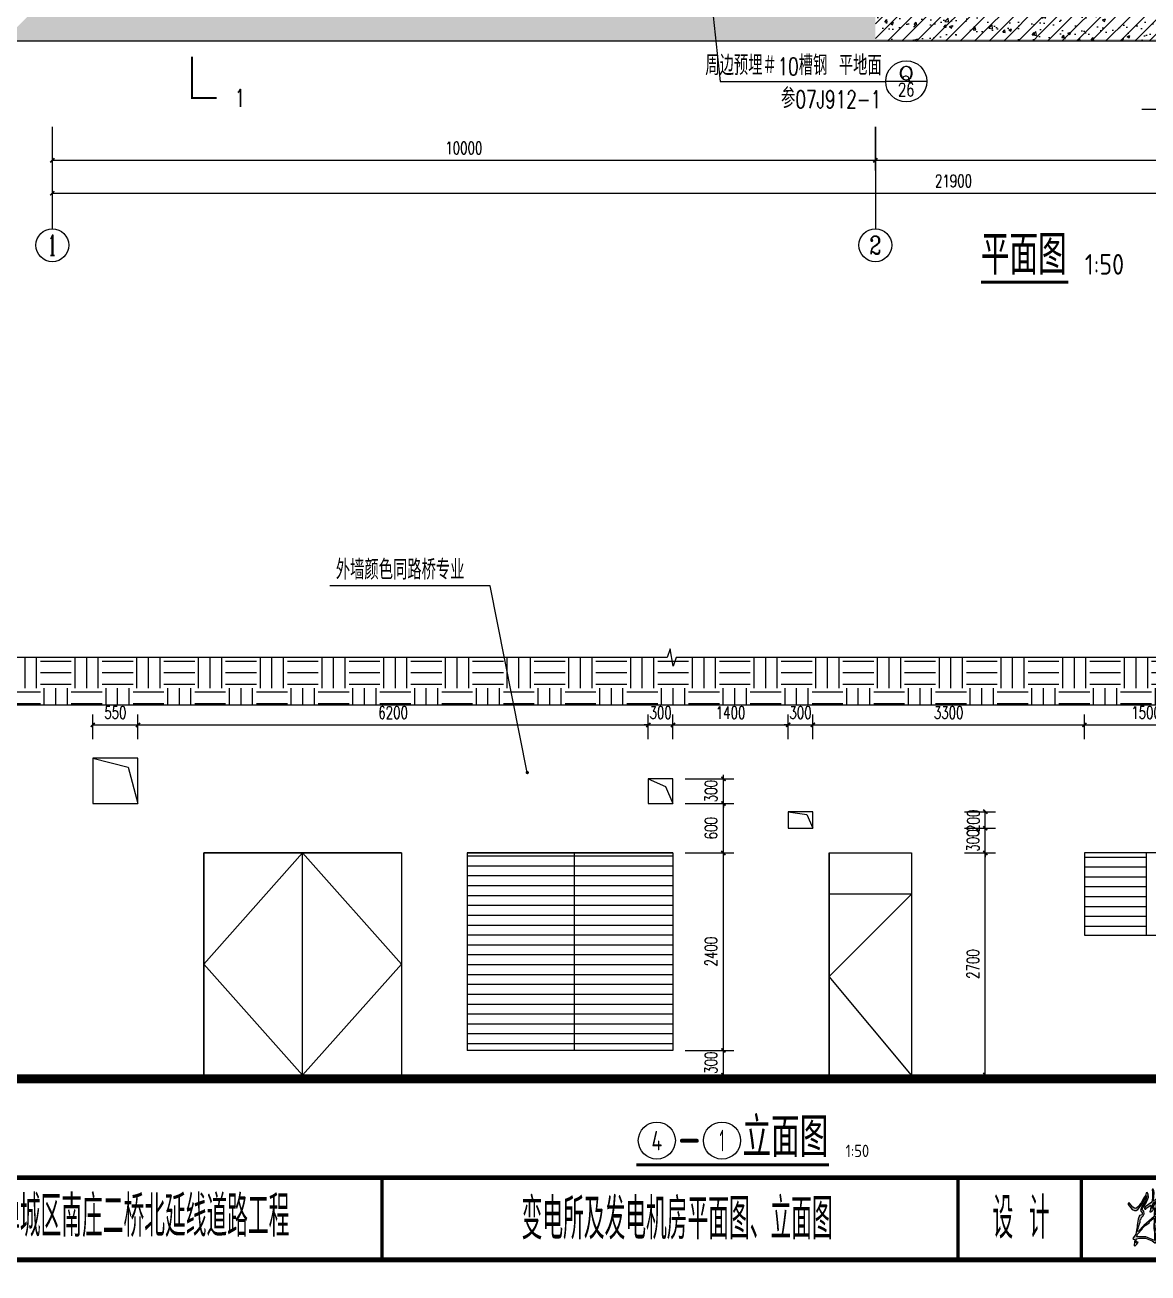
# Model space of a CAD drawing. Header units: millimetres. Extents: x -29538 to 115583, y -232866 to 15404.
# Drawn here: x 85696 to 99341, y -93585 to -78420 of the extents above; entities that cross this region are included whole.
import ezdxf
from ezdxf.enums import TextEntityAlignment as Align

# ---------------------------------------------------------------- set-up
doc = ezdxf.new("R2010")
doc.units = ezdxf.units.MM
doc.header["$LTSCALE"] = 10
doc.header["$MEASUREMENT"] = 0
for name, color, linetype in [('AXIS', 3, 'Continuous'), ('AXIS_TEXT', 7, 'Continuous'), ('DIM_IDEN', 3, 'Continuous'), ('DIM_LEAD', 3, 'Continuous'), ('DIM_SYMB', 3, 'Continuous'), ('HIDE_B', 7, 'Continuous'), ('PUB_DIM', 3, 'Continuous'), ('PUB_HATCH', 8, 'Continuous'), ('PUB_TEXT', 7, 'Continuous'), ('PUB_WALL', 9, 'Continuous'), ('QQ', 8, 'Continuous'), ('WALL', 9, 'Continuous'), ('WINDOW', 4, 'Continuous'), ('图框', 7, 'Continuous'), ('标注', 4, 'Continuous'), ('ＦＨＤＩ', 4, 'Continuous')]:
    doc.layers.add(name, color=color, linetype=linetype)
doc.styles.add('_TCH_AXIS', font='COMPLEX', dxfattribs={"bigfont": 'GBCBIG'})
doc.styles.add('_TCH_DIM', font='SIMPLEX', dxfattribs={"bigfont": 'GBCBIG'})
doc.styles.add('_TCH_LABEL', font='COMPLEX', dxfattribs={"bigfont": 'GBCBIG'})
doc.styles.add('COMPLEX', font='COMPLEX')
doc.styles.add('DIM_FONT', font='SIMPLEX', dxfattribs={"width": 0.7, "bigfont": 'GBCBIG'})
doc.styles.get("Standard").update_dxf_attribs({"font": 'gbenor.shx', "width": 0.75, "bigfont": 'gbcbig.shx'})
doc.dimstyles.new('DIMN50', dxfattribs={"dimscale": 0.5, "dimtxt": 300, "dimasz": 100, "dimexe": 250, "dimexo": 300, "dimgap": 150, "dimtad": 1, "dimdec": 0, "dimzin": 0, "dimdsep": 46, "dimtxsty": 'DIM_FONT', "dimblk": 'ARCHTICK', "dimcen": 0.09, "dimclrt": 7, "dimazin": 2, "dimtfac": 1, "dimtdec": 0, "dimtix": 1, "dimtmove": 2, "dimatfit": 3, "dimldrblk": 'ARCHTICK', "dimfxl": 0, "dimtolj": 1, "dimtzin": 0, "dimarcsym": 0})
doc.dimstyles.get("Standard").update_dxf_attribs({"dimscale": 100, "dimtxt": 3, "dimasz": 2, "dimexe": 1, "dimexo": 1, "dimgap": 0.5, "dimtad": 1, "dimdec": 1, "dimlfac": 0.1, "dimdsep": 46, "dimtxsty": 'Standard', "dimcen": 0.5, "dimadec": 0, "dimazin": 0, "dimtfac": 1, "dimtdec": 1, "dimtofl": 0, "dimtmove": 2, "dimatfit": 3, "dimfxl": 0, "dimtolj": 1, "dimtzin": 0, "dimarcsym": 0})
pattern_1 = [(45, (-45736.04, -55239.7), (-88.38835, 88.38835), []), (50, (-45736.04, -55239.7), (358.6301, -31.37607), [37.5, -412.5]), (355, (-45736.04, -55239.7), (-69.3757, 376.0961), [30, -330]), (100.4514, (-45706.16, -55242.3), (289.2547, 344.7198), [31.8701, -350.57106]), (46.1842, (-45736.04, -55139.7), (533.6205, -82.7595), [56.25, -618.75]), (96.6356, (-45691.6, -55146.6), (467.3314, 487.059), [47.8051, -525.8565]), (351.1842, (-45736.04, -55139.7), (467.331, 487.0593), [45, -495]), (21, (-45686.04, -55164.7), (298.4535, -201.30945), [37.5, -412.5]), (326, (-45686.04, -55164.7), (121.6577, 362.575), [30, -330]), (71.4514, (-45661.17, -55181.48), (420.1113, 161.26525), [31.8701, -350.57106]), (37.5, (-45736.04, -55239.7), (6.07993, 166.44693), [0, -326, 0, -335, 0, -331.25]), (7.5, (-45736.04, -55239.7), (131.53477, 197.20586), [0, -191, 0, -318.5, 0, -126.25]), (327.5, (-45847.54, -55239.7), (266.91122, -11.27744), [0, -125, 0, -390, 0, -517.5]), (317.5, (-45897.54, -55239.7), (291.5931, 50.0525), [0, -162.5, 0, -259, 0, -367.5])]

# ---------------------------------------------------------------- blocks, each defined once
blk = doc.blocks.new('chf')
at = {"linetype": 'Continuous'}
h = blk.add_hatch(color=4, dxfattribs=at)
h.paths.add_polyline_path([(283, 254), (289, 260), (293, 268), (292, 278), (288, 281), (286, 285), (288, 291), (301, 310), (310, 331), (309, 343), (305, 349), (301, 347), (298, 338), (292, 329), (282, 309), (279, 307), (272, 296), (261, 288), (256, 289), (250, 293), (236, 309), (233, 308), (232, 303), (248, 284), (256, 280), (263, 280), (269, 284), (286, 306), (304, 336), (298, 317), (284, 296), (279, 281), (286, 272), (286, 267), (284, 264), (276, 261), (271, 247), (267, 225), (267, 216), (265, 212), (261, 191), (250, 174), (252, 171), (258, 170), (255, 150), (255, 147), (258, 145), (265, 152), (270, 160), (266, 162), (264, 158), (262, 159), (264, 173), (276, 176), (298, 175), (323, 165), (334, 158), (336, 158), (340, 163), (337, 173), (337, 188), (335, 198), (336, 210), (334, 231), (336, 238), (336, 255), (341, 263), (351, 270), (356, 276), (363, 279), (377, 292), (384, 296), (387, 300), (396, 304), (396, 292), (383, 280), (383, 273), (379, 273), (377, 270), (378, 248), (373, 241), (373, 237), (377, 236), (391, 248), (390, 233), (371, 199), (346, 172), (346, 167), (355, 169), (361, 175), (364, 181), (385, 203), (406, 220), (420, 235), (423, 236), (449, 260), (452, 265), (450, 266), (411, 233), (394, 221), (403, 238), (401, 244), (396, 242), (398, 254), (401, 258), (403, 258), (414, 268), (416, 267), (419, 270), (419, 273), (422, 278), (421, 283), (423, 286), (424, 302), (421, 310), (419, 310), (402, 296), (401, 304), (403, 310), (410, 319), (419, 322), (425, 330), (435, 336), (439, 336), (454, 347), (465, 358), (464, 363), (463, 364), (458, 362), (436, 342), (403, 317), (403, 333), (398, 339), (394, 336), (396, 325), (396, 312), (380, 299), (376, 294), (373, 294), (359, 281), (337, 264), (340, 301), (338, 308), (335, 309), (323, 288), (326, 305), (331, 311), (353, 325), (359, 332), (356, 334), (334, 320), (332, 317), (327, 316), (329, 320), (331, 348), (330, 357), (327, 361), (325, 361), (323, 358), (325, 350), (325, 328), (322, 312), (297, 295), (294, 291), (294, 288), (296, 286), (299, 286), (301, 289), (319, 301), (317, 281), (315, 278), (315, 276), (318, 275), (326, 281), (329, 286), (329, 290), (332, 291), (331, 258), (292, 224), (270, 201), (268, 202), (269, 209), (273, 217), (272, 220), (278, 236), (278, 245), (282, 249)])
h.paths.add_polyline_path([(297, 223), (304, 227), (313, 235), (313, 237), (318, 243), (329, 251), (331, 250), (330, 213), (332, 197), (332, 167), (299, 181), (265, 181), (268, 190), (286, 210), (287, 213)], flags=16)
h.paths.add_polyline_path([(382, 251), (383, 264), (386, 268), (389, 269), (393, 269), (393, 261)], flags=16)
h.paths.add_polyline_path([(390, 277), (394, 281), (395, 281), (395, 279), (392, 276)], flags=16)
h.paths.add_polyline_path([(402, 280), (402, 287), (416, 298), (417, 298), (418, 296), (416, 278), (408, 269), (406, 269), (409, 275), (409, 280), (407, 282)], flags=16)
h.paths.add_polyline_path([(508, 291), (506, 291), (501, 285), (503, 282), (513, 285), (512, 279), (506, 270), (506, 266), (510, 264), (505, 209), (505, 193), (503, 188), (503, 180), (501, 176), (502, 171), (500, 166), (499, 129), (497, 121), (499, 112), (497, 93), (498, 83), (495, 80), (493, 63), (494, 51), (499, 43), (501, 44), (501, 98), (503, 132), (503, 159), (505, 180), (509, 199), (510, 223), (516, 262), (525, 265), (530, 264), (534, 270), (537, 283), (537, 305), (530, 322), (551, 324), (559, 328), (556, 332), (524, 332), (533, 354), (544, 372), (546, 379), (544, 385), (542, 386), (530, 373), (511, 345), (510, 347), (513, 352), (513, 356), (515, 358), (516, 363), (512, 369), (509, 366), (508, 356), (499, 332), (486, 306), (490, 304), (495, 309), (503, 325), (506, 321), (510, 321), (498, 297), (494, 292), (493, 294), (490, 292), (487, 283), (477, 269), (479, 267), (483, 271), (477, 258), (478, 255), (481, 257), (504, 302), (507, 305), (515, 321), (517, 321), (515, 297)])
h.paths.add_polyline_path([(520, 290), (526, 295), (527, 296), (527, 293), (519, 286)], flags=16)
h.paths.add_polyline_path([(523, 301), (526, 313), (527, 314), (530, 307), (526, 302)], flags=16)
h.paths.add_polyline_path([(530, 289), (532, 289), (531, 275), (528, 272), (517, 272), (521, 279), (526, 283)], flags=16)
h.paths.add_polyline_path([(507, 328), (507, 332), (517, 345), (524, 359), (535, 371), (536, 372), (524, 343), (518, 333), (514, 330)], flags=16)
h.paths.add_polyline_path([(467, 317), (469, 325), (468, 343), (466, 344), (464, 342), (464, 323), (459, 310), (456, 299), (456, 296), (458, 294), (464, 300), (471, 315), (475, 320), (472, 302), (465, 282), (463, 269), (457, 256), (457, 251), (451, 240), (451, 236), (448, 233), (442, 217), (438, 211), (439, 207), (446, 212), (454, 228), (478, 264), (477, 268), (458, 243), (459, 250), (465, 263), (470, 282), (474, 290), (474, 295), (476, 298), (481, 321), (479, 331), (476, 334), (474, 334), (469, 319)])
h.paths.add_polyline_path([(499, 304), (498, 305), (496, 303), (497, 301)], flags=17)
h.paths.add_polyline_path([(457, 269), (455, 270), (452, 266), (454, 265)], flags=17)
at = {"color": 4, "linetype": 'Continuous', "elevation": 15644317}
for points in [[(544, 385), (542, 386), (530, 373), (511, 345), (510, 347), (513, 352), (513, 356), (515, 358), (516, 363), (512, 369), (509, 366), (508, 356), (499, 332), (486, 306), (490, 304), (495, 309), (503, 325), (506, 321), (510, 321), (498, 297), (494, 292), (493, 294), (490, 292), (487, 283), (477, 269), (479, 267), (483, 271), (477, 258), (478, 255), (481, 257), (504, 302), (507, 305), (515, 321), (517, 321), (515, 297), (508, 291), (506, 291), (501, 285), (503, 282), (513, 285), (512, 279), (506, 270), (506, 266), (510, 264), (505, 209), (505, 193), (503, 188), (503, 180), (501, 176), (502, 171), (500, 166), (499, 129), (497, 121), (499, 112), (497, 93), (498, 83), (495, 80), (493, 63), (494, 51), (499, 43), (501, 44), (501, 98), (503, 132), (503, 159), (505, 180), (509, 199), (510, 223), (516, 262), (525, 265), (530, 264), (534, 270), (537, 283), (537, 305), (530, 322), (551, 324), (559, 328), (556, 332), (524, 332), (533, 354), (544, 372), (546, 379), (544, 385)], [(464, 363), (463, 364), (458, 362), (436, 342), (403, 317), (403, 333), (398, 339), (394, 336), (396, 325), (396, 312), (380, 299), (376, 294), (373, 294), (359, 281), (337, 264), (340, 301), (338, 308), (335, 309), (323, 288), (326, 305), (331, 311), (353, 325), (359, 332), (356, 334), (334, 320), (332, 317), (327, 316), (329, 320), (331, 348), (330, 357), (327, 361), (325, 361), (323, 358), (325, 350), (325, 328), (322, 312), (297, 295), (294, 291), (294, 288), (296, 286), (299, 286), (301, 289), (319, 301), (317, 281), (315, 278), (315, 276), (318, 275), (326, 281), (329, 286), (329, 290), (332, 291), (331, 258), (292, 224), (270, 201), (268, 202), (269, 209), (273, 217), (272, 220), (278, 236), (278, 245), (282, 249), (283, 254), (289, 260), (293, 268), (292, 278), (288, 281), (286, 285), (288, 291), (301, 310), (310, 331), (309, 343), (305, 349), (301, 347), (298, 338), (292, 329), (282, 309), (279, 307), (272, 296), (261, 288), (256, 289), (250, 293), (236, 309), (233, 308), (232, 303), (248, 284), (256, 280), (263, 280), (269, 284), (286, 306), (304, 336), (298, 317), (284, 296), (279, 281), (286, 272), (286, 267), (284, 264), (276, 261), (271, 247), (267, 225), (267, 216), (265, 212), (261, 191), (250, 174), (252, 171), (258, 170), (255, 150), (255, 147), (258, 145), (265, 152), (270, 160), (266, 162), (264, 158), (262, 159), (264, 173), (276, 176), (298, 175), (323, 165), (334, 158), (336, 158), (340, 163), (337, 173), (337, 188), (335, 198), (336, 210), (334, 231), (336, 238), (336, 255), (341, 263), (351, 270), (356, 276), (363, 279), (377, 292), (384, 296), (387, 300), (396, 304), (396, 292), (383, 280), (383, 273), (379, 273), (377, 270), (378, 248), (373, 241), (373, 237), (377, 236), (391, 248), (390, 233), (371, 199), (346, 172), (346, 167), (355, 169), (361, 175), (364, 181), (385, 203), (406, 220), (420, 235), (423, 236), (449, 260), (452, 265), (450, 266), (411, 233), (394, 221), (403, 238), (401, 244), (396, 242), (398, 254), (401, 258), (403, 258), (414, 268), (416, 267), (419, 270), (419, 273), (422, 278), (421, 283), (423, 286), (424, 302), (421, 310), (419, 310), (402, 296), (401, 304), (403, 310), (410, 319), (419, 322), (425, 330), (435, 336), (439, 336), (454, 347), (465, 358), (464, 363)], [(468, 343), (466, 344), (464, 342), (464, 323), (459, 310), (456, 299), (456, 296), (458, 294), (464, 300), (471, 315), (475, 320), (472, 302), (465, 282), (463, 269), (457, 256), (457, 251), (451, 240), (451, 236), (448, 233), (442, 217), (438, 211), (439, 207), (446, 212), (454, 228), (478, 264), (477, 268), (458, 243), (459, 250), (465, 263), (470, 282), (474, 290), (474, 295), (476, 298), (481, 321), (479, 331), (476, 334), (474, 334), (469, 319), (467, 317), (469, 325), (468, 343)], [(535, 371), (536, 372), (524, 343), (518, 333), (514, 330), (507, 328), (507, 332), (517, 345), (524, 359), (535, 371)], [(416, 298), (417, 298), (418, 296), (416, 278), (408, 269), (406, 269), (409, 275), (409, 280), (407, 282), (402, 280), (402, 287), (416, 298)], [(499, 304), (498, 305), (496, 303), (497, 301), (499, 304)], [(530, 289), (532, 289), (531, 275), (528, 272), (517, 272), (521, 279), (526, 283), (530, 289)], [(526, 295), (527, 296), (527, 293), (519, 286), (520, 290), (526, 295)], [(526, 313), (527, 314), (530, 307), (526, 302), (523, 301), (526, 313)], [(329, 251), (331, 250), (330, 213), (332, 197), (332, 167), (299, 181), (265, 181), (268, 190), (286, 210), (287, 213), (297, 223), (304, 227), (313, 235), (313, 237), (318, 243), (329, 251)], [(389, 269), (393, 269), (393, 261), (382, 251), (383, 264), (386, 268), (389, 269)], [(394, 281), (395, 281), (395, 279), (392, 276), (390, 277), (394, 281)], [(457, 269), (455, 270), (452, 266), (454, 265), (457, 269)]]:
    blk.add_lwpolyline(points, dxfattribs=at)
blk = doc.blocks.new('*D596')
at = {"layer": 'Defpoints', "color": 0, "linetype": 'ByBlock'}
for p in [(-9952697.28, 2544027.01), (-9952744.26, 2543782.4), (-9952734.17, 2543773.67), (-9952729.44, 2543774.39), (-9952737.98, 2543707.31)]:
    blk.add_point(p, dxfattribs=at)
at = {"layer": '标注', "linetype": 'ByBlock', "lineweight": -2}
blk.add_arc((-9952729.44, 2543774.39), 4.78, 175.765, 238.601, dxfattribs=at)
at = {"layer": '标注', "linetype": 'ByBlock'}
for points in [[(-9952734.53, 2543774.84), (-9952733.89, 2543774.65), (-9952733.65, 2543776.67)], [(-9952731.82, 2543770.63), (-9952732.04, 2543770), (-9952730.04, 2543769.65)]]:
    blk.add_solid(points, dxfattribs=at)
at = {"layer": '标注', "linetype": 'ByBlock', "insert": (-9952732, 2543773.08), "char_height": 3, "attachment_point": 5, "rotation": 297.183}
blk.add_mtext('\\A1;111.1°', dxfattribs=at)
blk = doc.blocks.new('_ArchTick')
at = {"color": 0, "linetype": 'ByBlock', "const_width": 0.4}
blk.add_lwpolyline([(-0.5, -0.5), (0.5, 0.5)], dxfattribs=at)
blk = doc.blocks.new('*D715')
at = {"layer": 'Defpoints', "color": 0}
for p in [(100068, -86925), (98568, -87246), (100068, -87246)]:
    blk.add_point(p, dxfattribs=at)
at = {"layer": 'PUB_DIM', "color": 0, "lineweight": -2}
for p, q in [((98568, -87096), (98568, -86800)), ((100068, -87096), (100068, -86800)), ((98568, -86925), (100068, -86925))]:
    blk.add_line(p, q, dxfattribs=at)
at = {"layer": 'PUB_DIM', "color": 0, "lineweight": -2, "xscale": 50, "yscale": 50, "zscale": 50, "rotation": 180}
blk.add_blockref('_ArchTick', (98568, -86925), dxfattribs=at)
at = {"layer": 'PUB_DIM', "color": 0, "lineweight": -2, "xscale": 50, "yscale": 50, "zscale": 50}
blk.add_blockref('_ArchTick', (100068, -86925), dxfattribs=at)
at = {"layer": 'PUB_DIM', "color": 7, "insert": (99318, -86775), "char_height": 150, "attachment_point": 5, "style": 'DIM_FONT'}
blk.add_mtext('\\A1;1500', dxfattribs=at)
blk = doc.blocks.new('*D716')
at = {"layer": 'Defpoints', "color": 0}
for p in [(98568, -86925), (95269, -87246), (98568, -87246)]:
    blk.add_point(p, dxfattribs=at)
at = {"layer": 'PUB_DIM', "color": 0, "lineweight": -2}
for p, q in [((95269, -87096), (95269, -86800)), ((98568, -87096), (98568, -86800)), ((95269, -86925), (98568, -86925))]:
    blk.add_line(p, q, dxfattribs=at)
at = {"layer": 'PUB_DIM', "color": 0, "lineweight": -2, "xscale": 50, "yscale": 50, "zscale": 50, "rotation": 180}
blk.add_blockref('_ArchTick', (95269, -86925), dxfattribs=at)
at = {"layer": 'PUB_DIM', "color": 0, "lineweight": -2, "xscale": 50, "yscale": 50, "zscale": 50}
blk.add_blockref('_ArchTick', (98568, -86925), dxfattribs=at)
at = {"layer": 'PUB_DIM', "color": 7, "insert": (96919, -86775), "char_height": 150, "attachment_point": 5, "style": 'DIM_FONT'}
blk.add_mtext('\\A1;3300', dxfattribs=at)
blk = doc.blocks.new('*D717')
at = {"layer": 'Defpoints', "color": 0}
for p in [(95269, -86925), (94969, -87246), (95269, -87246)]:
    blk.add_point(p, dxfattribs=at)
at = {"layer": 'PUB_DIM', "color": 0, "lineweight": -2}
for p, q in [((94969, -87096), (94969, -86800)), ((95269, -87096), (95269, -86800)), ((94969, -86925), (94919, -86925)), ((94969, -86925), (95269, -86925)), ((95269, -86925), (95319, -86925))]:
    blk.add_line(p, q, dxfattribs=at)
at = {"layer": 'PUB_DIM', "color": 0, "lineweight": -2, "xscale": 50, "yscale": 50, "zscale": 50}
blk.add_blockref('_ArchTick', (94969, -86925), dxfattribs=at)
at = {"layer": 'PUB_DIM', "color": 0, "lineweight": -2, "xscale": 50, "yscale": 50, "zscale": 50, "rotation": 180}
blk.add_blockref('_ArchTick', (95269, -86925), dxfattribs=at)
at = {"layer": 'PUB_DIM', "color": 7, "insert": (95119, -86775), "char_height": 150, "attachment_point": 5, "style": 'DIM_FONT'}
blk.add_mtext('\\A1;300', dxfattribs=at)
blk = doc.blocks.new('*D718')
at = {"layer": 'Defpoints', "color": 0}
for p in [(94969, -86925), (93569, -87246), (94969, -87246)]:
    blk.add_point(p, dxfattribs=at)
at = {"layer": 'PUB_DIM', "color": 0, "lineweight": -2}
for p, q in [((93569, -87096), (93569, -86800)), ((94969, -87096), (94969, -86800)), ((93569, -86925), (94969, -86925))]:
    blk.add_line(p, q, dxfattribs=at)
at = {"layer": 'PUB_DIM', "color": 0, "lineweight": -2, "xscale": 50, "yscale": 50, "zscale": 50, "rotation": 180}
blk.add_blockref('_ArchTick', (93569, -86925), dxfattribs=at)
at = {"layer": 'PUB_DIM', "color": 0, "lineweight": -2, "xscale": 50, "yscale": 50, "zscale": 50}
blk.add_blockref('_ArchTick', (94969, -86925), dxfattribs=at)
at = {"layer": 'PUB_DIM', "color": 7, "insert": (94269, -86775), "char_height": 150, "attachment_point": 5, "style": 'DIM_FONT'}
blk.add_mtext('\\A1;1400', dxfattribs=at)
blk = doc.blocks.new('*D719')
at = {"layer": 'Defpoints', "color": 0}
for p in [(93569, -86925), (93269, -87246), (93569, -87246)]:
    blk.add_point(p, dxfattribs=at)
at = {"layer": 'PUB_DIM', "color": 0, "lineweight": -2}
for p, q in [((93269, -87096), (93269, -86800)), ((93569, -87096), (93569, -86800)), ((93269, -86925), (93219, -86925)), ((93269, -86925), (93569, -86925)), ((93569, -86925), (93619, -86925))]:
    blk.add_line(p, q, dxfattribs=at)
at = {"layer": 'PUB_DIM', "color": 0, "lineweight": -2, "xscale": 50, "yscale": 50, "zscale": 50}
blk.add_blockref('_ArchTick', (93269, -86925), dxfattribs=at)
at = {"layer": 'PUB_DIM', "color": 0, "lineweight": -2, "xscale": 50, "yscale": 50, "zscale": 50, "rotation": 180}
blk.add_blockref('_ArchTick', (93569, -86925), dxfattribs=at)
at = {"layer": 'PUB_DIM', "color": 7, "insert": (93419, -86775), "char_height": 150, "attachment_point": 5, "style": 'DIM_FONT'}
blk.add_mtext('\\A1;300', dxfattribs=at)
blk = doc.blocks.new('*D720')
at = {"layer": 'Defpoints', "color": 0}
for p in [(93269, -86925), (87069, -87246), (93269, -87246)]:
    blk.add_point(p, dxfattribs=at)
at = {"layer": 'PUB_DIM', "color": 0, "lineweight": -2}
for p, q in [((87069, -87096), (87069, -86800)), ((93269, -87096), (93269, -86800)), ((87069, -86925), (93269, -86925))]:
    blk.add_line(p, q, dxfattribs=at)
at = {"layer": 'PUB_DIM', "color": 0, "lineweight": -2, "xscale": 50, "yscale": 50, "zscale": 50, "rotation": 180}
blk.add_blockref('_ArchTick', (87069, -86925), dxfattribs=at)
at = {"layer": 'PUB_DIM', "color": 0, "lineweight": -2, "xscale": 50, "yscale": 50, "zscale": 50}
blk.add_blockref('_ArchTick', (93269, -86925), dxfattribs=at)
at = {"layer": 'PUB_DIM', "color": 7, "insert": (90169, -86775), "char_height": 150, "attachment_point": 5, "style": 'DIM_FONT'}
blk.add_mtext('\\A1;6200', dxfattribs=at)
blk = doc.blocks.new('*D721')
at = {"layer": 'Defpoints', "color": 0}
for p in [(87069, -86925), (86519, -87246), (87069, -87246)]:
    blk.add_point(p, dxfattribs=at)
at = {"layer": 'PUB_DIM', "color": 0, "lineweight": -2}
for p, q in [((86519, -87096), (86519, -86800)), ((87069, -87096), (87069, -86800)), ((86519, -86925), (87069, -86925))]:
    blk.add_line(p, q, dxfattribs=at)
at = {"layer": 'PUB_DIM', "color": 0, "lineweight": -2, "xscale": 50, "yscale": 50, "zscale": 50, "rotation": 180}
blk.add_blockref('_ArchTick', (86519, -86925), dxfattribs=at)
at = {"layer": 'PUB_DIM', "color": 0, "lineweight": -2, "xscale": 50, "yscale": 50, "zscale": 50}
blk.add_blockref('_ArchTick', (87069, -86925), dxfattribs=at)
at = {"layer": 'PUB_DIM', "color": 7, "insert": (86794, -86775), "char_height": 150, "attachment_point": 5, "style": 'DIM_FONT'}
blk.add_mtext('\\A1;550', dxfattribs=at)
blk = doc.blocks.new('*D762')
at = {"layer": 'Defpoints', "color": 0}
for p in [(96960, -87980), (97364, -87980), (96960, -88180)]:
    blk.add_point(p, dxfattribs=at)
at = {"layer": 'PUB_DIM', "color": 0, "lineweight": -2}
for p, q in [((97110, -87980), (97489, -87980)), ((97364, -88180), (97364, -87980)), ((97110, -88180), (97489, -88180))]:
    blk.add_line(p, q, dxfattribs=at)
at = {"layer": 'PUB_DIM', "color": 0, "lineweight": -2, "xscale": 50, "yscale": 50, "zscale": 50}
for p, rotation in [((97364, -87980), 90), ((97364, -88180), 270)]:
    blk.add_blockref('_ArchTick', p, dxfattribs=dict(at, rotation=rotation))
at = {"layer": 'PUB_DIM', "color": 7, "insert": (97220, -88090), "char_height": 150, "attachment_point": 5, "rotation": 90, "style": 'DIM_FONT'}
blk.add_mtext('\\A1;200', dxfattribs=at)
blk = doc.blocks.new('*D763')
at = {"layer": 'Defpoints', "color": 0}
for p in [(96960, -88180), (97364, -88180), (96960, -88481)]:
    blk.add_point(p, dxfattribs=at)
at = {"layer": 'PUB_DIM', "color": 0, "lineweight": -2}
for p, q in [((97110, -88180), (97489, -88180)), ((97364, -88180), (97364, -88130)), ((97364, -88481), (97364, -88180)), ((97110, -88481), (97489, -88481)), ((97364, -88481), (97364, -88531))]:
    blk.add_line(p, q, dxfattribs=at)
at = {"layer": 'PUB_DIM', "color": 0, "lineweight": -2, "xscale": 50, "yscale": 50, "zscale": 50}
for p, rotation in [((97364, -88180), 270), ((97364, -88481), 90)]:
    blk.add_blockref('_ArchTick', p, dxfattribs=dict(at, rotation=rotation))
at = {"layer": 'PUB_DIM', "color": 7, "insert": (97214, -88330), "char_height": 150, "attachment_point": 5, "rotation": 90, "style": 'DIM_FONT'}
blk.add_mtext('\\A1;300', dxfattribs=at)
blk = doc.blocks.new('*D764')
at = {"layer": 'Defpoints', "color": 0}
for p in [(96960, -88481), (97364, -88481), (96960, -91180)]:
    blk.add_point(p, dxfattribs=at)
at = {"layer": 'PUB_DIM', "color": 0, "lineweight": -2}
for p, q in [((97110, -88481), (97489, -88481)), ((97364, -91180), (97364, -88481)), ((97110, -91180), (97489, -91180))]:
    blk.add_line(p, q, dxfattribs=at)
at = {"layer": 'PUB_DIM', "color": 0, "lineweight": -2, "xscale": 50, "yscale": 50, "zscale": 50}
for p, rotation in [((97364, -88481), 90), ((97364, -91180), 270)]:
    blk.add_blockref('_ArchTick', p, dxfattribs=dict(at, rotation=rotation))
at = {"layer": 'PUB_DIM', "color": 7, "insert": (97214, -89830), "char_height": 150, "attachment_point": 5, "rotation": 90, "style": 'DIM_FONT'}
blk.add_mtext('\\A1;2700', dxfattribs=at)
blk = doc.blocks.new('*D765')
at = {"layer": 'Defpoints', "color": 0}
for p in [(93569, -87580), (94182, -87580), (93569, -87880)]:
    blk.add_point(p, dxfattribs=at)
at = {"layer": 'PUB_DIM', "color": 0, "lineweight": -2}
for p, q in [((93719, -87580), (94307, -87580)), ((94182, -87580), (94182, -87530)), ((94182, -87880), (94182, -87580)), ((93719, -87880), (94307, -87880)), ((94182, -87880), (94182, -87930))]:
    blk.add_line(p, q, dxfattribs=at)
at = {"layer": 'PUB_DIM', "color": 0, "lineweight": -2, "xscale": 50, "yscale": 50, "zscale": 50}
for p, rotation in [((94182, -87580), 270), ((94182, -87880), 90)]:
    blk.add_blockref('_ArchTick', p, dxfattribs=dict(at, rotation=rotation))
at = {"layer": 'PUB_DIM', "color": 7, "insert": (94032, -87730), "char_height": 150, "attachment_point": 5, "rotation": 90, "style": 'DIM_FONT'}
blk.add_mtext('\\A1;300', dxfattribs=at)
blk = doc.blocks.new('*D766')
at = {"layer": 'Defpoints', "color": 0}
for p in [(93569, -87880), (94182, -87880), (93569, -88481)]:
    blk.add_point(p, dxfattribs=at)
at = {"layer": 'PUB_DIM', "color": 0, "lineweight": -2}
for p, q in [((93719, -87880), (94307, -87880)), ((94182, -88481), (94182, -87880)), ((93719, -88481), (94307, -88481))]:
    blk.add_line(p, q, dxfattribs=at)
at = {"layer": 'PUB_DIM', "color": 0, "lineweight": -2, "xscale": 50, "yscale": 50, "zscale": 50}
for p, rotation in [((94182, -87880), 90), ((94182, -88481), 270)]:
    blk.add_blockref('_ArchTick', p, dxfattribs=dict(at, rotation=rotation))
at = {"layer": 'PUB_DIM', "color": 7, "insert": (94032, -88180), "char_height": 150, "attachment_point": 5, "rotation": 90, "style": 'DIM_FONT'}
blk.add_mtext('\\A1;600', dxfattribs=at)
blk = doc.blocks.new('*D767')
at = {"layer": 'Defpoints', "color": 0}
for p in [(93569, -88481), (94182, -88481), (93569, -90880)]:
    blk.add_point(p, dxfattribs=at)
at = {"layer": 'PUB_DIM', "color": 0, "lineweight": -2}
for p, q in [((93719, -88481), (94307, -88481)), ((94182, -90880), (94182, -88481)), ((93719, -90880), (94307, -90880))]:
    blk.add_line(p, q, dxfattribs=at)
at = {"layer": 'PUB_DIM', "color": 0, "lineweight": -2, "xscale": 50, "yscale": 50, "zscale": 50}
for p, rotation in [((94182, -88481), 90), ((94182, -90880), 270)]:
    blk.add_blockref('_ArchTick', p, dxfattribs=dict(at, rotation=rotation))
at = {"layer": 'PUB_DIM', "color": 7, "insert": (94032, -89680), "char_height": 150, "attachment_point": 5, "rotation": 90, "style": 'DIM_FONT'}
blk.add_mtext('\\A1;2400', dxfattribs=at)
blk = doc.blocks.new('*D768')
at = {"layer": 'Defpoints', "color": 0}
for p in [(93569, -90880), (94182, -90880), (93569, -91180)]:
    blk.add_point(p, dxfattribs=at)
at = {"layer": 'PUB_DIM', "color": 0, "lineweight": -2}
for p, q in [((94182, -90880), (94182, -90830)), ((93719, -90880), (94307, -90880)), ((94182, -91180), (94182, -90880)), ((93719, -91180), (94307, -91180)), ((94182, -91180), (94182, -91230))]:
    blk.add_line(p, q, dxfattribs=at)
at = {"layer": 'PUB_DIM', "color": 0, "lineweight": -2, "xscale": 50, "yscale": 50, "zscale": 50}
for p, rotation in [((94182, -90880), 270), ((94182, -91180), 90)]:
    blk.add_blockref('_ArchTick', p, dxfattribs=dict(at, rotation=rotation))
at = {"layer": 'PUB_DIM', "color": 7, "insert": (94032, -91030), "char_height": 150, "attachment_point": 5, "rotation": 90, "style": 'DIM_FONT'}
blk.add_mtext('\\A1;300', dxfattribs=at)
blk = doc.blocks.new('*D780')
at = {"layer": 'AXIS', "color": 0, "lineweight": -2}
for p, q in [((86028, -79657), (86028, -80189)), ((96028, -79657), (96028, -80189)), ((86028, -80064), (96028, -80064))]:
    blk.add_line(p, q, dxfattribs=at)
at = {"layer": 'Defpoints', "color": 0}
for p in [(86028, -79507), (96028, -79507), (96028, -80064)]:
    blk.add_point(p, dxfattribs=at)
at = {"layer": 'AXIS', "color": 0, "lineweight": -2, "xscale": 50, "yscale": 50, "zscale": 50, "rotation": 180}
blk.add_blockref('_ArchTick', (86028, -80064), dxfattribs=at)
at = {"layer": 'AXIS', "color": 0, "lineweight": -2, "xscale": 50, "yscale": 50, "zscale": 50}
blk.add_blockref('_ArchTick', (96028, -80064), dxfattribs=at)
at = {"layer": 'AXIS', "color": 7, "insert": (91028, -79914), "char_height": 150, "attachment_point": 5, "style": 'DIM_FONT'}
blk.add_mtext('\\A1;10000', dxfattribs=at)
blk = doc.blocks.new('*D781')
at = {"layer": 'AXIS', "color": 0, "lineweight": -2}
for p, q in [((96028, -79657), (96028, -80189)), ((105028, -79657), (105028, -80189)), ((96028, -80064), (105028, -80064))]:
    blk.add_line(p, q, dxfattribs=at)
at = {"layer": 'Defpoints', "color": 0}
for p in [(96028, -79507), (105028, -79507), (105028, -80064)]:
    blk.add_point(p, dxfattribs=at)
at = {"layer": 'AXIS', "color": 0, "lineweight": -2, "xscale": 50, "yscale": 50, "zscale": 50, "rotation": 180}
blk.add_blockref('_ArchTick', (96028, -80064), dxfattribs=at)
at = {"layer": 'AXIS', "color": 0, "lineweight": -2, "xscale": 50, "yscale": 50, "zscale": 50}
blk.add_blockref('_ArchTick', (105028, -80064), dxfattribs=at)
at = {"layer": 'AXIS', "color": 7, "insert": (100528, -79914), "char_height": 150, "attachment_point": 5, "style": 'DIM_FONT'}
blk.add_mtext('\\A1;9000', dxfattribs=at)
blk = doc.blocks.new('*D835')
at = {"layer": 'AXIS', "color": 0, "lineweight": -2}
for p, q in [((86028, -79807), (86028, -80589)), ((107928, -79807), (107928, -80589)), ((86028, -80464), (107928, -80464))]:
    blk.add_line(p, q, dxfattribs=at)
at = {"layer": 'Defpoints', "color": 0}
for p in [(86028, -79657), (107928, -79657), (107928, -80464)]:
    blk.add_point(p, dxfattribs=at)
at = {"layer": 'AXIS', "color": 0, "lineweight": -2, "xscale": 50, "yscale": 50, "zscale": 50, "rotation": 180}
blk.add_blockref('_ArchTick', (86028, -80464), dxfattribs=at)
at = {"layer": 'AXIS', "color": 0, "lineweight": -2, "xscale": 50, "yscale": 50, "zscale": 50}
blk.add_blockref('_ArchTick', (107928, -80464), dxfattribs=at)
at = {"layer": 'AXIS', "color": 7, "insert": (96978, -80314), "char_height": 150, "attachment_point": 5, "style": 'DIM_FONT'}
blk.add_mtext('\\A1;21900', dxfattribs=at)
blk = doc.blocks.new('_AXISO')
blk.add_circle((0, 0), 0.5)
at = {"layer": 'AXIS_TEXT', "style": 'COMPLEX', "width": 1.041667}
blk.add_attdef('A', text='', height=0.56, dxfattribs=at).set_placement((-0.25, -0.28), (0.25, -0.28), align=Align.FIT)
blk = doc.blocks.new('ac')
at = {"layer": '标注', "linetype": 'ByBlock'}
dim = blk.add_angular_dim_2l(base=(-9952734.17, 2543773.67), line1=((-9952737.98, 2543707.31), (-9952697.28, 2544027.01)), line2=((-9952744.26, 2543782.4), (-9952729.44, 2543774.39)), dimstyle='Standard', override={"dimdec": 1, "dimazin": 2}, dxfattribs=at)
dim.commit()
dim.dimension.update_dxf_attribs({"geometry": '*D596', "text_midpoint": (-9952732, 2543773.08)})
blk = doc.blocks.new('zx')
at = {"layer": '标注', "linetype": 'ByBlock', "xscale": 29.99999999999998, "yscale": 29.99999999999998, "zscale": 29.99999999999998, "rotation": 267.2929497497675}
blk.add_blockref('ac', (-90141045, -294670499), dxfattribs=at)

msp = doc.modelspace()

# ---------------------------------------------------------------- hatches: boundary and pattern name
h = msp.add_hatch()
h.set_pattern_fill('土壤', color=256, scale=100)
h.set_pattern_definition([(0, (-49866.44, -57930.2), (375, 375), [375, -375]), (0, (-49866.44, -57789.56), (375, 375), [375, -375]), (0, (-49866.44, -57648.94), (375, 375), [375, -375]), (90, (-49819.56, -57602.06), (-375, 375), [375, -375]), (90, (-49678.94, -57602.06), (-375, 375), [375, -375]), (90, (-49538.3, -57602.06), (-375, 375), [375, -375])])
h.paths.add_polyline_path([(84868.82, -86106.21), (105068.82, -86106.21), (105068.82, -86680.21), (84868.82, -86680.21)])
h = msp.add_hatch()
h.set_pattern_fill('玻璃', color=256, scale=100, style=0)
h.set_pattern_definition([(0, (-71077.58, -48316.32), (0, 120), [])])
h.paths.add_polyline_path([(92368.89, -88480.66), (93568.89, -88480.66), (93568.89, -90880.21), (92368.89, -90880.21)])
h.paths.add_polyline_path([(91068.89, -88480.66), (92368.89, -88480.66), (92368.89, -90880.21), (91068.89, -90880.21)])
h = msp.add_hatch()
h.set_pattern_fill('玻璃', color=256, scale=100, style=0)
h.set_pattern_definition([(0, (-91341.08, -57810.19), (0, 120), [])])
h.paths.add_polyline_path([(98568.39, -89480.66), (99318.39, -89480.66), (99318.39, -88480.66), (98568.39, -88480.66)])
at = {"layer": 'PUB_HATCH'}
h = msp.add_hatch(dxfattribs=at)
h.set_pattern_fill('钢筋混凝土', color=256, scale=50, style=0)
h.set_pattern_definition(pattern_1)
h.paths.add_polyline_path([(96028.25, -78616.03), (96028.25, -78016.03), (86028.25, -78016.01), (85428.25, -78616.01)])
h = msp.add_hatch(dxfattribs=at)
h.set_pattern_fill('钢筋混凝土', color=256, scale=50, style=0)
h.set_pattern_definition(pattern_1)
h.paths.add_polyline_path([(98028.25, -78616.03), (98028.25, -78016.03), (96028.25, -78016.03), (96028.25, -78616.03)])
h = msp.add_hatch(dxfattribs=at)
h.set_pattern_fill('钢筋混凝土', color=256, scale=50, style=0)
h.set_pattern_definition(pattern_1)
h.paths.add_polyline_path([(105228.24, -78216.05), (105028.24, -78016.05), (98028.25, -78016.03), (98028.25, -78616.03), (105028.24, -78616.05), (105028.24, -78591.05)])
at = {"layer": 'PUB_WALL'}
for points in [[(96028.25, -78616.03), (85428.25, -78616.01), (85453.25, -78591.01), (96028.25, -78591.03)], [(98028.25, -78616.03), (96028.25, -78616.03), (96028.25, -78591.03), (98028.25, -78591.03)], [(105028.24, -78616.05), (98028.25, -78616.03), (98028.25, -78591.03), (105028.24, -78591.05)]]:
    msp.add_hatch(color=256, dxfattribs=at).paths.add_polyline_path(points)

# ---------------------------------------------------------------- linework, layer by layer
for p, q in [((86518.82, -87330.21), (86951.53, -87436.26)), ((86951.53, -87436.26), (87068.82, -87880.21)), ((90268.96, -88480.66), (87868.96, -88480.66)), ((89068.96, -88480.66), (87868.96, -89830.43)), ((89068.96, -91180.21), (89068.96, -88480.66)), ((90268.96, -89830.43), (89068.96, -88480.66)), ((92368.89, -88478.93), (92368.89, -90880.21)), ((99318.39, -88480.66), (99318.39, -89480.66)), ((96468.82, -88980.66), (95468.99, -88980.66)), ((95468.99, -89980.66), (96468.82, -88980.66)), ((87868.96, -89830.43), (89068.96, -91180.21)), ((89068.96, -91180.21), (90268.96, -89830.43)), ((96468.82, -91180.21), (95468.99, -89980.66)), ((93568.89, -90880.21), (91068.89, -90880.21))]:
    msp.add_line(p, q)
for points in [[(84868.82, -86680.21), (105068.82, -86680.21), (105068.82, -91180.21), (84868.82, -91180.21)], [(87068.82, -87330.21), (86518.82, -87330.21), (86518.82, -87880.21), (87068.82, -87880.21)], [(93568.95, -87580.21), (93269.01, -87580.21), (93269.01, -87880.21), (93568.95, -87880.21)], [(95268.83, -87980.21), (94968.83, -87980.21), (94968.83, -88180.21), (95268.83, -88180.21)], [(87868.96, -88480.66), (90268.96, -88480.66), (90268.96, -91180.21), (87868.96, -91180.21)], [(95468.99, -88480.66), (96468.82, -88480.66), (96468.82, -91180.21), (95468.99, -91180.21)], [(100068.39, -88480.66), (98568.39, -88480.66), (98568.39, -89480.66), (100068.39, -89480.66)]]:
    msp.add_lwpolyline(points, close=True)
for points in [[(93269.01, -87580.21), (93478.32, -87672.04), (93568.95, -87880.21)], [(94968.83, -87980.21), (95197.38, -88013.93), (95268.83, -88180.21)]]:
    msp.add_lwpolyline(points)
at = {"const_width": 100}
msp.add_lwpolyline([(81246.1, -91230.21), (105709.97, -91230.21)], dxfattribs=at)
at = {"layer": 'AXIS'}
for p, q in [((86028.25, -79656.79), (86028.25, -80896.41)), ((96028.25, -79656.79), (96028.25, -80896.41))]:
    msp.add_line(p, q, dxfattribs=at)
at = {"layer": 'DIM_IDEN'}
msp.add_line((96653.73, -79105.15), (96153.73, -79105.15), dxfattribs=at)
msp.add_circle((96403.73, -79105.15), 250, dxfattribs=at)
at = {"layer": 'DIM_LEAD'}
for p, q in [((93885.28, -76697.78), (94142.99, -79105.15)), ((93885.28, -76707.78), (94142.99, -79105.15)), ((94142.99, -79105.15), (96153.73, -79105.15)), ((100834.39, -79448.8), (99264.59, -79448.8)), ((91348.72, -85233.33), (89398.25, -85233.33)), ((91798.83, -87503.68), (91348.72, -85233.33))]:
    msp.add_line(p, q, dxfattribs=at)
at = {"layer": 'DIM_LEAD', "const_width": 20}
msp.add_lwpolyline([(91800.77, -87513.49, 1), (91796.89, -87493.87, 1)], format="xyb", close=True, dxfattribs=at)
at = {"layer": 'DIM_SYMB'}
for points, const_width in [([(87724.52, -78806.63), (87724.52, -79306.63), (88024.52, -79306.63)], 25), ([(97310.98, -81545.15), (98373.75, -81545.15)], 35), ([(93123.22, -92270.65), (95467.01, -92270.65)], 35)]:
    msp.add_lwpolyline(points, dxfattribs=dict(at, const_width=const_width))
msp.add_lwpolyline([(105720.59, -86106.21), (93609.59, -86106.21), (93571.37, -86211.21), (93534.34, -86001.21), (93497.09, -86106.21), (81386.09, -86106.21)], dxfattribs=at)
at = {"layer": 'HIDE_B', "flags": 128}
msp.add_lwpolyline([(76532.6, -92425.77), (76532.6, -92425.77), (76532.6, -92425.77), (76532.6, -65725.77), (76532.6, -65725.77), (76532.6, -65725.77), (114532.6, -65725.77), (114532.6, -65725.77), (114532.6, -65725.77), (114532.6, -65725.77), (114532.6, -65725.77), (114532.6, -65725.77), (114532.6, -92425.77), (114532.6, -92425.77), (76532.6, -92425.77)], close=True, dxfattribs=at)
at = {"layer": 'PUB_TEXT'}
for centre in [(93373.22, -91975.65), (94164.89, -91975.65)]:
    msp.add_circle(centre, 225, dxfattribs=at)
at = {"layer": 'QQ'}
for p, q in [((87868.96, -88478.93), (87868.96, -91180.21)), ((90268.96, -88478.93), (90268.96, -91180.21)), ((91068.89, -88478.93), (91068.89, -90880.21)), ((93568.89, -88478.93), (93568.89, -90880.21)), ((95468.99, -88478.93), (95468.99, -91180.21)), ((95468.99, -88480.66), (95468.99, -88480.66)), ((96468.82, -88478.93), (96468.82, -91180.21)), ((96468.82, -88480.66), (96468.82, -88480.66))]:
    msp.add_line(p, q, dxfattribs=at)
at = {"layer": 'WALL'}
for p, q in [((96028.25, -78616.03), (85428.25, -78616.01)), ((98028.25, -78616.03), (96028.25, -78616.03)), ((105028.24, -78616.05), (98028.25, -78616.03))]:
    msp.add_line(p, q, dxfattribs=at)
at = {"layer": 'WINDOW'}
for p, q in [((91068.89, -88480.66), (93568.89, -88480.66)), ((93568.89, -88480.66), (91068.89, -88480.66))]:
    msp.add_line(p, q, dxfattribs=at)
at = {"layer": '图框', "linetype": 'Continuous', "const_width": 60}
for points in [[(114532.6, -65725.77), (76532.6, -65725.77), (76532.6, -93425.77), (114532.6, -93425.77), (114532.6, -65725.77)], [(76532.6, -92425.77), (114532.6, -92425.77)]]:
    msp.add_lwpolyline(points, dxfattribs=at)
at = {"layer": '图框', "const_width": 40}
for points in [[(90032.6, -93425.77), (90032.6, -92425.77)], [(97032.6, -93425.77), (97032.6, -92425.77)], [(98532.6, -93425.77), (98532.6, -92425.77)]]:
    msp.add_lwpolyline(points, dxfattribs=at)

# ---------------------------------------------------------------- block references
msp.add_blockref('zx', (-107356.53, -55239.7))
at = {"layer": 'AXIS'}
ref = msp.add_blockref('_AXISO', (86028.25, -81096.41), dxfattribs=dict(at, xscale=400, yscale=400, zscale=400))
ref.add_attrib('A', '1', dxfattribs={"layer": 'AXIS_TEXT', "height": 249.83, "style": '_TCH_AXIS'}).set_placement((85974.72, -81221.33), (86081.79, -81221.33), align=Align.FIT)
ref = msp.add_blockref('_AXISO', (96028.25, -81096.41), dxfattribs=dict(at, xscale=400, yscale=400, zscale=400))
ref.add_attrib('A', '2', dxfattribs={"layer": 'AXIS_TEXT', "height": 219.19, "style": '_TCH_AXIS'}).set_placement((95955.19, -81206.01), (96101.32, -81206.01), align=Align.FIT)
at = {"layer": 'ＦＨＤＩ', "xscale": 3.200000000011642, "yscale": 3.200000000011642, "zscale": 3.19999999999709}
msp.add_blockref('chf', (98356.08, -93722.57, -34417497.4), dxfattribs=at)

# ---------------------------------------------------------------- texts
at = {"layer": 'PUB_TEXT', "style": '_TCH_DIM'}
for s, height, p in [('周边预埋＃', 241.135, (93962.47, -79030.15)), ('槽钢', 241.135, (95097.27, -79030.15)), ('平地面', 241.135, (95584.05, -79030.15)), ('参', 241.13, (94881.77, -79430.15)), ('外墙颜色同路桥专业', 241.135, (89473.25, -85158.33))]:
    msp.add_text(s, height=height, dxfattribs=at).set_placement(p)
at = {"layer": 'PUB_TEXT', "width": 0.705882}
for s, style, p in [('10', '_TCH_DIM', (94840.13, -79030.15)), ('1', '_TCH_LABEL', (88242.37, -79412.88)), ('07J912-1', '_TCH_DIM', (95057.3, -79430.15))]:
    msp.add_text(s, height=212.5, dxfattribs=dict(at, style=style)).set_placement(p)
at = {"layer": 'PUB_TEXT', "style": '_TCH_LABEL'}
for s, height, width, p, p2 in [('Q', 161, 1.640625, (96303.11, -79085.03), (96504.35, -79085.03)), ('26', 160.997, 0.772059, (96303.11, -79286.27), (96504.35, -79286.27))]:
    msp.add_text(s, height=height, dxfattribs=dict(at, width=width)).set_placement(p, p2, align=Align.FIT)
at = {"layer": 'PUB_TEXT'}
for s, height, p in [('平面图', 482.27, (97310.98, -81453.87)), ('1:50', 250, (98573.75, -81453.87)), ('立面图', 482.27, (94414.89, -92175.65)), ('-', 500, (93623.22, -92175.65)), ('1:50', 150, (95667.01, -92175.65))]:
    msp.add_text(s, height=height, dxfattribs=at).set_placement(p)
for s, height, width, p, p2 in [('4', 236.02, 1.025641, (93307.66, -92093.67), (93438.78, -92093.67)), ('1', 263.57, 0.761905, (94135.6, -92107.44), (94194.17, -92107.44))]:
    msp.add_text(s, height=height, dxfattribs=dict(at, width=width)).set_placement(p, p2, align=Align.FIT)
at = {"layer": '图框', "width": 0.7}
for s, p in [('佛山市禅城区南庄二桥北延线道路工程', (86767.01, -92894.3)), ('设 计', (97798.83, -92916.31))]:
    msp.add_text(s, height=500, dxfattribs=at).set_placement(p, align=Align.MIDDLE_CENTER)
msp.add_attdef('变电所及发电机房平面图、立面图', text='图 纸 名 称', height=500, dxfattribs=at).set_placement((93619.85, -92925.77), align=Align.MIDDLE_CENTER)

# ---------------------------------------------------------------- dimensions: what is measured, and where the dimension line sits
at = {"layer": 'AXIS'}
for p1, p2, distance, picture, middle in [((86028.25, -79506.79), (96028.25, -79506.79), -556.74, '*D780', (91028.25, -79913.53)), ((96028.25, -79506.79), (105028.25, -79506.79), -556.74, '*D781', (100528.25, -79913.53)), ((86028.25, -79656.79), (107928.25, -79656.79), -806.74, '*D835', (96978.25, -80313.53))]:
    dim = msp.add_aligned_dim(p1=p1, p2=p2, distance=distance, dimstyle='DIMN50', dxfattribs=at)
    dim.commit()
    dim.dimension.update_dxf_attribs({"geometry": picture, "text_midpoint": middle})
at = {"layer": 'PUB_DIM'}
for p1, p2, distance, picture, middle in [((86518.82, -87245.56), (87068.82, -87245.56), 320.72, '*D721', (86793.82, -86774.84)), ((87068.82, -87245.56), (93269.01, -87245.56), 320.72, '*D720', (90168.92, -86774.84)), ((93269.01, -87245.56), (93568.95, -87245.56), 320.72, '*D719', (93418.98, -86774.84)), ((93568.95, -87245.56), (94968.83, -87245.56), 320.72, '*D718', (94268.89, -86774.84)), ((94968.83, -87245.56), (95268.83, -87245.56), 320.72, '*D717', (95118.83, -86774.84)), ((95268.83, -87245.56), (98568.39, -87245.56), 320.72, '*D716', (96918.61, -86774.84)), ((98568.39, -87245.56), (100068.39, -87245.56), 320.72, '*D715', (99318.39, -86774.84)), ((93568.89, -87880.21), (93568.89, -87580.21), -612.84, '*D765', (94031.74, -87730.21)), ((93568.89, -88480.66), (93568.89, -87880.21), -612.84, '*D766', (94031.74, -88180.43)), ((96959.98, -88480.66), (96959.98, -88180.21), -403.9, '*D763', (97213.88, -88330.43)), ((93568.89, -90880.21), (93568.89, -88480.66), -612.84, '*D767', (94031.74, -89680.43)), ((96959.98, -91180.21), (96959.98, -88480.66), -403.9, '*D764', (97213.88, -89830.43)), ((93568.89, -91180.21), (93568.89, -90880.21), -612.84, '*D768', (94031.74, -91030.21))]:
    dim = msp.add_aligned_dim(p1=p1, p2=p2, distance=distance, dimstyle='DIMN50', dxfattribs=at)
    dim.commit()
    dim.dimension.update_dxf_attribs({"geometry": picture, "text_midpoint": middle})
dim = msp.add_linear_dim(base=(97363.88, -87980.21), p1=(96959.98, -88180.21), p2=(96959.98, -87980.21), angle=90, dimstyle='DIMN50', dxfattribs=at)
dim.commit()
dim.dimension.update_dxf_attribs({"geometry": '*D762', "text_midpoint": (97220.44, -88089.61), "dimtype": 161})

doc.saveas('drawing.dxf')
